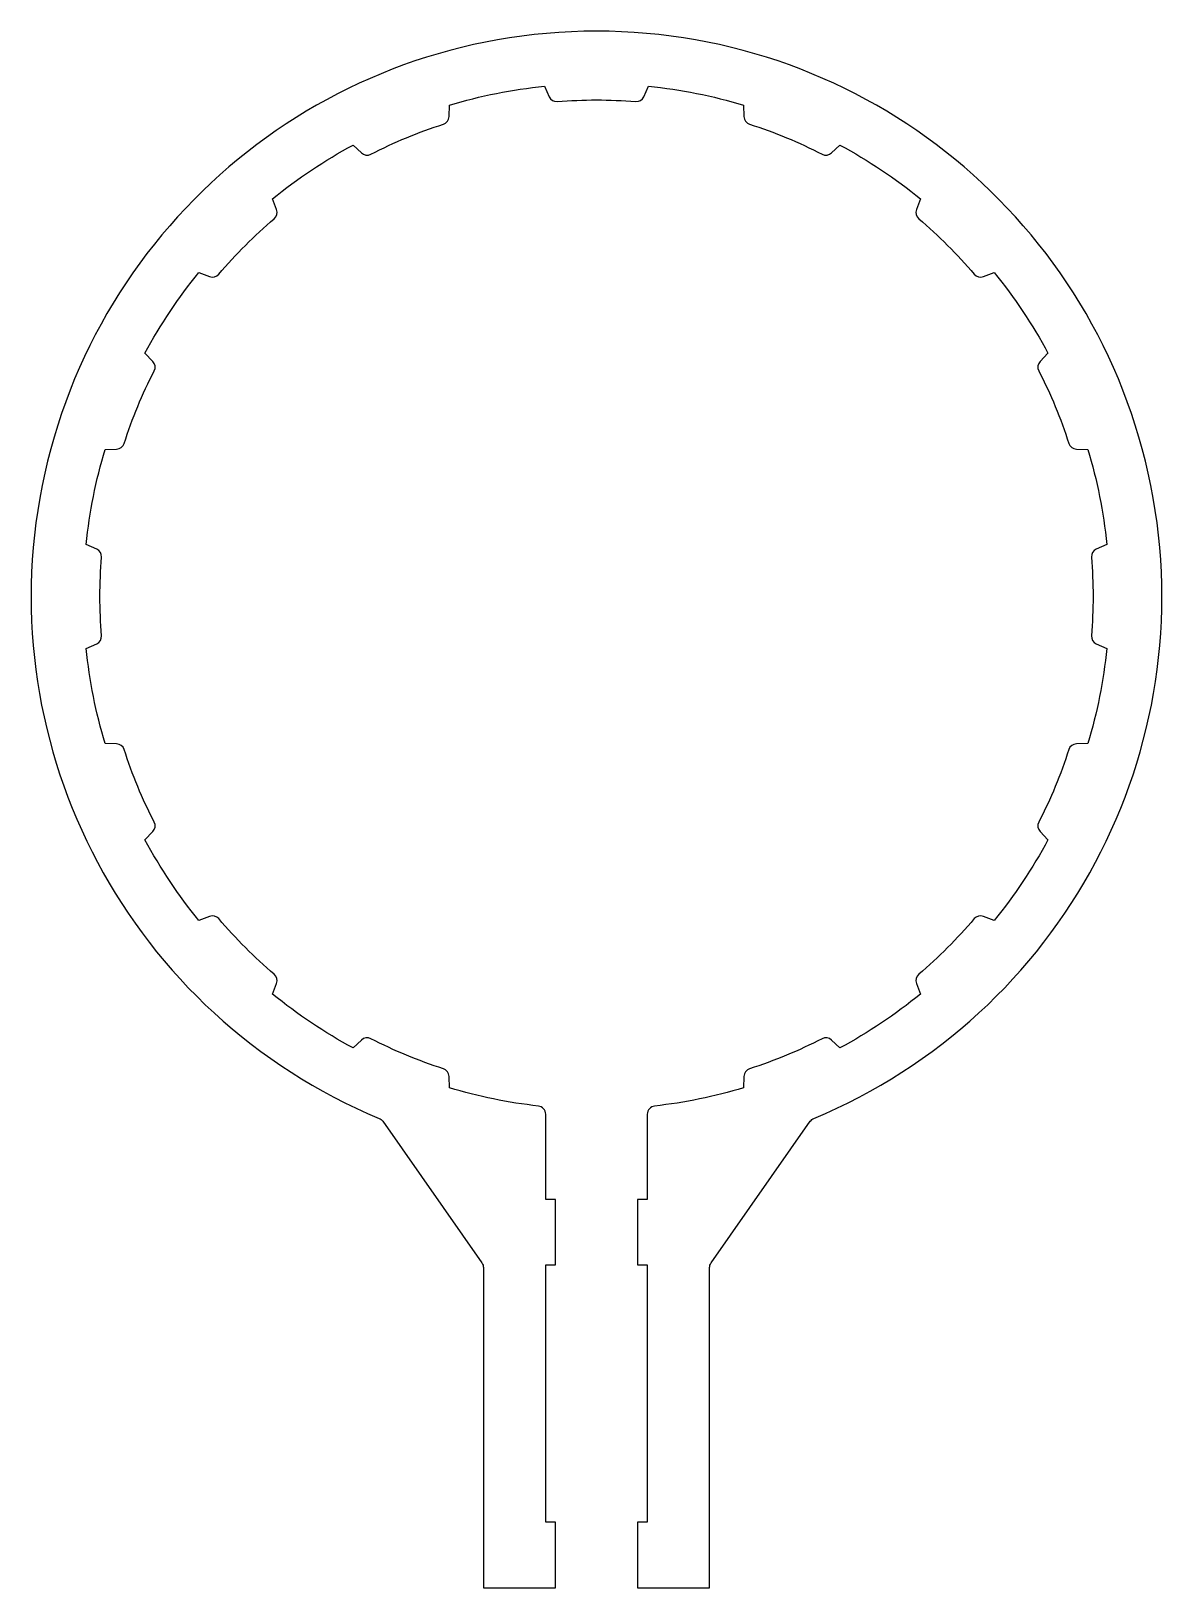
# Model space of a CAD drawing. Extents: x 126.4 to 195.4, y 145.6 to 240.6.
import ezdxf

# ---------------------------------------------------------------- set-up
doc = ezdxf.new("R2010")
doc.units = 0
doc.header["$LTSCALE"] = 15
doc.layers.get('0').update_dxf_attribs({"linetype": 'CONTINUOUS'})

msp = doc.modelspace()

# ---------------------------------------------------------------- linework, layer by layer
at = {"color": 0, "linetype": 'BYBLOCK', "ltscale": 0.05}
msp.add_lwpolyline([(141.192, 229.167, 0.317891), (141.334, 229.726), (141.084, 230.379, -0.047342), (146.001, 233.664), (146.508, 233.183, 0.317891), (147.079, 233.101, -0.039639), (151.511, 234.936, 0.317891), (151.856, 235.399), (151.875, 236.097, -0.047342), (157.675, 237.251), (157.959, 236.613, 0.317891), (158.455, 236.318, -0.039639), (163.252, 236.318, 0.317891), (163.749, 236.613), (164.033, 237.251, -0.047342), (169.833, 236.097), (169.851, 235.399, 0.317891), (170.197, 234.936, -0.039639), (174.629, 233.101, 0.317891), (175.2, 233.183), (175.707, 233.664, -0.047342), (180.624, 230.379), (180.374, 229.726, 0.317891), (180.516, 229.167, -0.039639), (183.908, 225.775, 0.317891), (184.467, 225.633), (185.12, 225.883, -0.047342), (188.405, 220.966), (187.924, 220.459, 0.317891), (187.842, 219.887, -0.039639), (189.677, 215.456, 0.317891), (190.14, 215.11), (190.838, 215.092, -0.047342), (191.992, 209.292), (191.354, 209.007, 0.317891), (191.059, 208.511, -0.039639), (191.059, 203.714, 0.317891), (191.354, 203.218), (191.992, 202.934, -0.047342), (190.838, 197.134), (190.14, 197.115, 0.317891), (189.677, 196.77, -0.039639), (187.842, 192.338, 0.317891), (187.924, 191.767), (188.405, 191.26, -0.047342), (185.12, 186.343), (184.467, 186.593, 0.317891), (183.908, 186.451, -0.039639), (180.516, 183.059, 0.317891), (180.374, 182.499), (180.624, 181.847, -0.047342), (175.707, 178.561), (175.2, 179.042, 0.317891), (174.629, 179.125, -0.039639), (170.197, 177.289, 0.317891), (169.851, 176.827), (169.833, 176.128, -0.044407), (164.397, 175.014, 0.381362), (163.954, 174.517), (163.954, 169.321), (163.354, 169.321), (163.354, 165.321), (163.954, 165.321), (163.954, 149.613), (163.354, 149.613), (163.354, 145.613), (167.754, 145.613), (167.754, 165.155, -0.153915), (167.844, 165.442), (173.899, 174.089, -0.142286), (174.116, 174.264, 5.002713), (147.591, 174.264, -0.142286), (147.809, 174.089), (153.863, 165.442, -0.153915), (153.954, 165.155), (153.954, 145.613), (158.354, 145.613), (158.354, 149.613), (157.754, 149.613), (157.754, 165.321), (158.354, 165.321), (158.354, 169.321), (157.754, 169.321), (157.754, 174.517, 0.381362), (157.31, 175.014, -0.044407), (151.875, 176.128), (151.856, 176.827, 0.317891), (151.511, 177.289, -0.039639), (147.079, 179.125, 0.317891), (146.508, 179.042), (146.001, 178.561, -0.047342), (141.084, 181.847), (141.334, 182.499, 0.317891), (141.192, 183.059, -0.039639), (137.8, 186.451, 0.317891), (137.24, 186.593), (136.588, 186.343, -0.047342), (133.302, 191.26), (133.783, 191.767, 0.317891), (133.866, 192.338, -0.039639), (132.03, 196.77, 0.317891), (131.568, 197.115), (130.869, 197.134, -0.047342), (129.716, 202.934), (130.354, 203.218, 0.317891), (130.649, 203.714, -0.039639), (130.649, 208.511, 0.317891), (130.354, 209.007), (129.716, 209.292, -0.047342), (130.869, 215.092), (131.568, 215.11, 0.317891), (132.03, 215.456, -0.039639), (133.866, 219.887, 0.317891), (133.783, 220.459), (133.302, 220.966, -0.047342), (136.588, 225.883), (137.24, 225.633, 0.317891), (137.8, 225.775, -0.039639)], format="xyb", close=True, dxfattribs=at)

doc.saveas('drawing.dxf')
